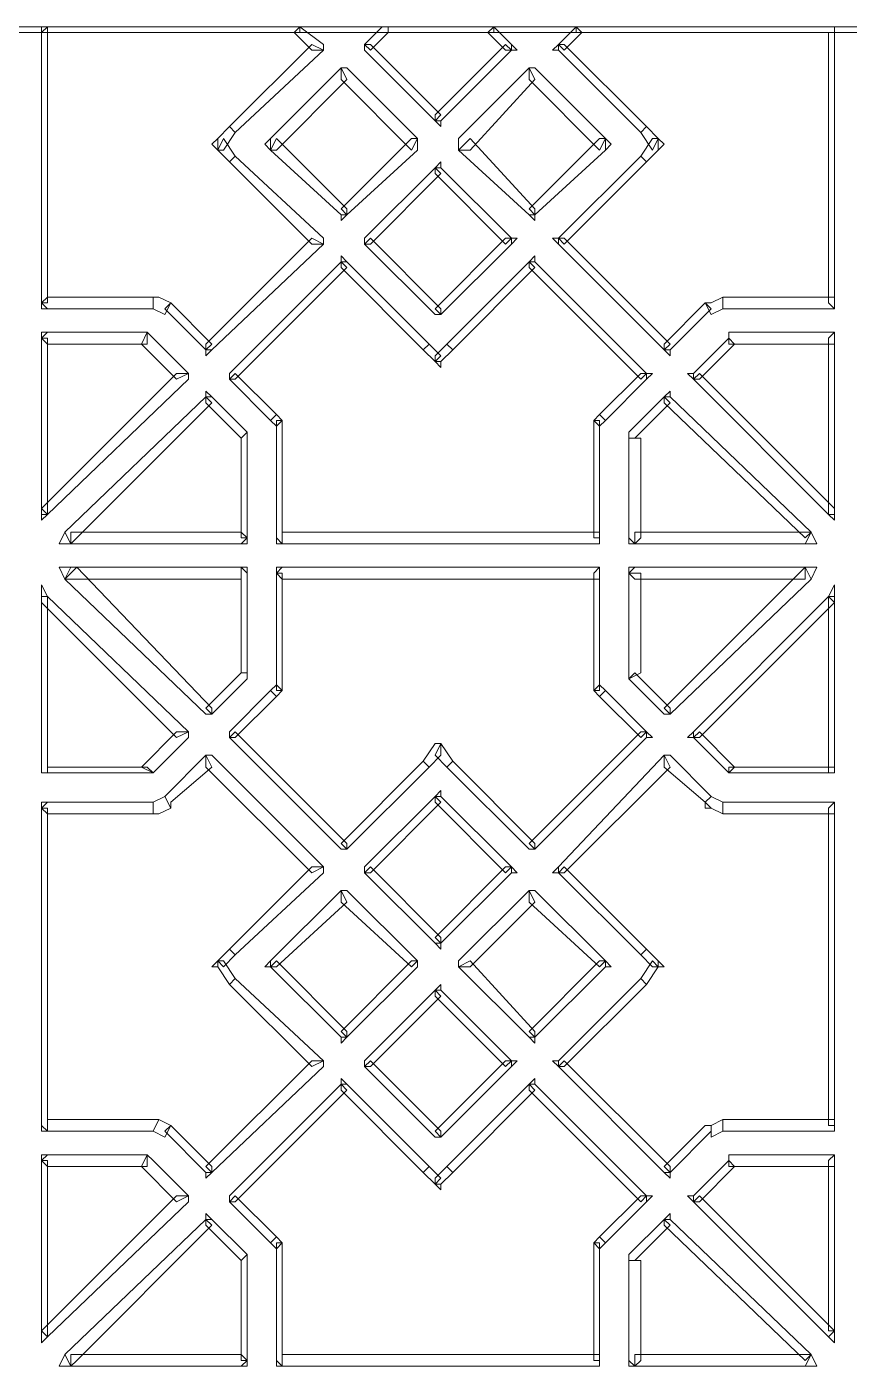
# Model space of a CAD drawing. Extents: x -66030 to 95157, y -13132 to 45879.
# Drawn here: x 77701 to 78248, y 40382 to 41272 of the extents above; entities that cross this region are included whole.
import ezdxf

# ---------------------------------------------------------------- set-up
doc = ezdxf.new("R2010")
doc.units = 0
doc.header["$LTSCALE"] = 100
doc.header["$MEASUREMENT"] = 0
doc.layers.get('0').update_dxf_attribs({"linetype": 'CONTINUOUS'})

msp = doc.modelspace()

# ---------------------------------------------------------------- linework, layer by layer
at = {"lineweight": 0}
for points in [[(77015.97, 41268.27), (77015.97, 41268.27), (81121.14, 41268.27), (81121.14, 41272.17), (77015.97, 41272.17), (77015.97, 41268.27), (77015.97, 41268.27), (77015.97, 41268.27), (77015.97, 41268.27)], [(81125.04, 41268.27), (81121.14, 41272.17), (77015.97, 41272.17), (77015.97, 41268.27), (81121.14, 41268.27), (81125.04, 41268.27), (81125.04, 41268.27), (81125.04, 41272.17), (81121.14, 41272.17)], [(77715.13, 41272.17), (77711.23, 41268.27), (77711.23, 41088.59), (77715.13, 41088.59), (77715.13, 41268.27), (77715.13, 41272.17), (77715.13, 41272.17), (77711.23, 41272.17), (77711.23, 41268.27)], [(77883.09, 41272.17), (77883.09, 41272.17), (77715.13, 41272.17), (77715.13, 41268.27), (77883.09, 41268.27), (77883.09, 41272.17), (77883.09, 41272.17), (77883.09, 41272.17), (77883.09, 41272.17)], [(77898.71, 41256.55), (77898.71, 41260.46), (77883.09, 41272.17), (77879.18, 41268.27), (77890.9, 41256.55), (77898.71, 41256.55), (77898.71, 41256.55), (77898.71, 41256.55), (77898.71, 41260.46)], [(77941.68, 41272.17), (77937.77, 41272.17), (77926.06, 41260.46), (77929.96, 41256.55), (77941.68, 41268.27), (77941.68, 41272.17), (77941.68, 41272.17), (77937.77, 41272.17), (77937.77, 41272.17)], [(78011.99, 41272.17), (78011.99, 41272.17), (77941.68, 41272.17), (77941.68, 41268.27), (78011.99, 41268.27), (78011.99, 41272.17), (78011.99, 41272.17), (78011.99, 41272.17), (78011.99, 41272.17)], [(78023.7, 41256.55), (78023.7, 41260.46), (78011.99, 41272.17), (78008.08, 41268.27), (78019.8, 41256.55), (78023.7, 41256.55), (78023.7, 41256.55), (78027.61, 41256.55), (78023.7, 41260.46)], [(78066.67, 41272.17), (78066.67, 41272.17), (78054.95, 41260.46), (78058.86, 41256.55), (78070.58, 41268.27), (78066.67, 41272.17), (78066.67, 41272.17), (78066.67, 41272.17), (78066.67, 41272.17)], [(78238.53, 41268.27), (78238.53, 41272.17), (78066.67, 41272.17), (78066.67, 41268.27), (78238.53, 41268.27), (78238.53, 41268.27), (78238.53, 41268.27), (78238.53, 41272.17), (78238.53, 41272.17)], [(77836.22, 41205.77), (77840.12, 41201.87), (77898.71, 41256.55), (77890.9, 41260.46), (77836.22, 41205.77), (77836.22, 41205.77), (77840.12, 41201.87), (77840.12, 41201.87), (77840.12, 41201.87)], [(77926.06, 41260.46), (77926.06, 41256.55), (77972.93, 41209.68), (77976.83, 41213.59), (77929.96, 41260.46), (77926.06, 41260.46), (77926.06, 41260.46), (77926.06, 41256.55), (77926.06, 41256.55)], [(77972.93, 41209.68), (77976.83, 41209.68), (78023.7, 41256.55), (78019.8, 41260.46), (77972.93, 41213.59), (77972.93, 41209.68), (77972.93, 41209.68), (77976.83, 41205.77), (77976.83, 41209.68)], [(78054.95, 41260.46), (78054.95, 41256.55), (78109.64, 41201.87), (78113.54, 41205.77), (78058.86, 41260.46), (78054.95, 41260.46), (78054.95, 41260.46), (78051.05, 41256.55), (78054.95, 41256.55)], [(78238.53, 41084.69), (78238.53, 41088.59), (78238.53, 41268.27), (78234.63, 41268.27), (78234.63, 41088.59), (78238.53, 41084.69), (78238.53, 41084.69), (78238.53, 41084.69), (78238.53, 41088.59)], [(77863.56, 41190.15), (77867.47, 41190.15), (77914.34, 41237.02), (77910.43, 41244.83), (77863.56, 41197.96), (77863.56, 41190.15), (77863.56, 41197.96), (77859.65, 41194.06), (77863.56, 41190.15)], [(77910.43, 41244.83), (77910.43, 41237.02), (77957.3, 41190.15), (77961.21, 41197.96), (77914.34, 41244.83), (77910.43, 41244.83), (77914.34, 41244.83), (77910.43, 41244.83), (77910.43, 41244.83)], [(77988.55, 41190.15), (77996.36, 41190.15), (78039.33, 41237.02), (78035.42, 41244.83), (77988.55, 41197.96), (77988.55, 41190.15), (77988.55, 41197.96), (77988.55, 41194.06), (77988.55, 41190.15)], [(78035.42, 41244.83), (78035.42, 41237.02), (78082.29, 41190.15), (78086.2, 41197.96), (78039.33, 41244.83), (78035.42, 41244.83), (78039.33, 41244.83), (78039.33, 41244.83), (78035.42, 41244.83)], [(77828.41, 41190.15), (77832.31, 41190.15), (77840.12, 41201.87), (77836.22, 41205.77), (77828.41, 41197.96), (77828.41, 41190.15), (77828.41, 41197.96), (77824.5, 41194.06), (77828.41, 41190.15)], [(77836.22, 41182.34), (77840.12, 41186.24), (77832.31, 41197.96), (77828.41, 41190.15), (77836.22, 41182.34), (77836.22, 41182.34), (77840.12, 41186.24), (77840.12, 41186.24), (77840.12, 41186.24)], [(77914.34, 41147.18), (77914.34, 41151.09), (77867.47, 41197.96), (77863.56, 41190.15), (77910.43, 41147.18), (77914.34, 41147.18), (77910.43, 41147.18), (77910.43, 41143.28), (77914.34, 41147.18)], [(77961.21, 41197.96), (77957.3, 41197.96), (77910.43, 41151.09), (77914.34, 41147.18), (77961.21, 41190.15), (77961.21, 41197.96), (77961.21, 41190.15), (77961.21, 41194.06), (77961.21, 41197.96)], [(78039.33, 41147.18), (78039.33, 41151.09), (77996.36, 41197.96), (77988.55, 41190.15), (78035.42, 41147.18), (78039.33, 41147.18), (78035.42, 41147.18), (78039.33, 41143.28), (78039.33, 41147.18)], [(78086.2, 41197.96), (78082.29, 41197.96), (78035.42, 41151.09), (78039.33, 41147.18), (78086.2, 41190.15), (78086.2, 41197.96), (78086.2, 41190.15), (78090.11, 41194.06), (78086.2, 41197.96)], [(78113.54, 41205.77), (78109.64, 41201.87), (78117.45, 41190.15), (78121.35, 41197.96), (78113.54, 41205.77), (78113.54, 41205.77), (78109.64, 41201.87), (78109.64, 41201.87), (78109.64, 41201.87)], [(78121.35, 41197.96), (78117.45, 41197.96), (78109.64, 41186.24), (78113.54, 41182.34), (78121.35, 41190.15), (78121.35, 41197.96), (78121.35, 41190.15), (78125.26, 41194.06), (78121.35, 41197.96)], [(77898.71, 41127.65), (77898.71, 41131.56), (77840.12, 41186.24), (77836.22, 41182.34), (77890.9, 41127.65), (77898.71, 41127.65), (77898.71, 41127.65), (77898.71, 41131.56), (77898.71, 41131.56)], [(77972.93, 41178.43), (77972.93, 41174.53), (78019.8, 41127.65), (78023.7, 41131.56), (77976.83, 41178.43), (77972.93, 41178.43), (77976.83, 41178.43), (77976.83, 41182.34), (77972.93, 41178.43)], [(78113.54, 41182.34), (78109.64, 41186.24), (78054.95, 41131.56), (78058.86, 41127.65), (78113.54, 41182.34), (78113.54, 41182.34), (78109.64, 41186.24), (78109.64, 41186.24), (78109.64, 41186.24)], [(77926.06, 41127.65), (77929.96, 41127.65), (77976.83, 41174.53), (77972.93, 41178.43), (77926.06, 41131.56), (77926.06, 41127.65), (77926.06, 41131.56), (77926.06, 41131.56), (77926.06, 41127.65)], [(77820.59, 41057.35), (77824.5, 41057.35), (77898.71, 41127.65), (77890.9, 41131.56), (77820.59, 41061.25), (77820.59, 41057.35), (77820.59, 41057.35), (77820.59, 41053.44), (77824.5, 41057.35)], [(77976.83, 41080.78), (77976.83, 41084.69), (77929.96, 41131.56), (77926.06, 41127.65), (77972.93, 41080.78), (77976.83, 41080.78), (77972.93, 41080.78), (77976.83, 41080.78), (77976.83, 41080.78)], [(78023.7, 41131.56), (78019.8, 41131.56), (77972.93, 41084.69), (77976.83, 41080.78), (78023.7, 41127.65), (78023.7, 41131.56), (78023.7, 41127.65), (78027.61, 41131.56), (78023.7, 41131.56)], [(78054.95, 41131.56), (78054.95, 41127.65), (78125.26, 41057.35), (78129.17, 41061.25), (78058.86, 41131.56), (78054.95, 41131.56), (78054.95, 41131.56), (78051.05, 41131.56), (78054.95, 41127.65)], [(77910.43, 41115.94), (77910.43, 41112.03), (77965.12, 41057.35), (77969.02, 41061.25), (77914.34, 41115.94), (77910.43, 41115.94), (77914.34, 41115.94), (77910.43, 41119.84), (77910.43, 41115.94)], [(78035.42, 41115.94), (78035.42, 41112.03), (78109.64, 41037.82), (78113.54, 41041.72), (78039.33, 41115.94), (78035.42, 41115.94), (78039.33, 41115.94), (78039.33, 41119.84), (78035.42, 41115.94)], [(77836.22, 41037.82), (77840.12, 41037.82), (77914.34, 41112.03), (77910.43, 41115.94), (77836.22, 41041.72), (77836.22, 41037.82), (77836.22, 41041.72), (77836.22, 41041.72), (77836.22, 41037.82)], [(77980.74, 41061.25), (77984.64, 41057.35), (78039.33, 41112.03), (78035.42, 41115.94), (77980.74, 41061.25), (77980.74, 41061.25), (77984.64, 41057.35), (77984.64, 41057.35), (77984.64, 41057.35)], [(77711.23, 41088.59), (77715.13, 41084.69), (77785.44, 41084.69), (77785.44, 41092.5), (77715.13, 41092.5), (77711.23, 41088.59), (77711.23, 41088.59), (77711.23, 41084.69), (77715.13, 41084.69)], [(77785.44, 41092.5), (77785.44, 41084.69), (77793.25, 41080.78), (77797.16, 41088.59), (77789.35, 41092.5), (77785.44, 41092.5), (77789.35, 41092.5), (77785.44, 41092.5), (77785.44, 41092.5)], [(78152.6, 41088.59), (78156.51, 41080.78), (78164.32, 41084.69), (78164.32, 41092.5), (78156.51, 41088.59), (78152.6, 41088.59), (78156.51, 41088.59), (78152.6, 41088.59), (78152.6, 41088.59)], [(78164.32, 41092.5), (78164.32, 41084.69), (78238.53, 41084.69), (78238.53, 41092.5), (78164.32, 41092.5), (78164.32, 41092.5), (78164.32, 41092.5), (78164.32, 41092.5), (78164.32, 41092.5)], [(77797.16, 41088.59), (77793.25, 41084.69), (77820.59, 41057.35), (77824.5, 41061.25), (77797.16, 41088.59), (77797.16, 41088.59), (77797.16, 41088.59), (77797.16, 41088.59), (77797.16, 41088.59)], [(78125.26, 41057.35), (78129.17, 41057.35), (78156.51, 41084.69), (78152.6, 41088.59), (78125.26, 41061.25), (78125.26, 41057.35), (78125.26, 41057.35), (78129.17, 41053.44), (78129.17, 41057.35)], [(77711.23, 41065.16), (77715.13, 41061.25), (77781.53, 41061.25), (77781.53, 41069.06), (77715.13, 41069.06), (77711.23, 41065.16), (77715.13, 41069.06), (77711.23, 41069.06), (77711.23, 41065.16)], [(77715.13, 40947.98), (77715.13, 40947.98), (77715.13, 41065.16), (77711.23, 41065.16), (77711.23, 40947.98), (77715.13, 40947.98), (77711.23, 40947.98), (77711.23, 40944.07), (77715.13, 40947.98)], [(77781.53, 41069.06), (77777.63, 41061.25), (77801.06, 41037.82), (77808.88, 41041.72), (77785.44, 41065.16), (77781.53, 41069.06), (77785.44, 41065.16), (77781.53, 41069.06), (77781.53, 41069.06)], [(78144.79, 41037.82), (78148.7, 41037.82), (78172.13, 41061.25), (78168.23, 41065.16), (78144.79, 41041.72), (78144.79, 41037.82), (78144.79, 41041.72), (78140.88, 41041.72), (78144.79, 41037.82)], [(78168.23, 41065.16), (78168.23, 41061.25), (78238.53, 41061.25), (78238.53, 41069.06), (78168.23, 41069.06), (78168.23, 41065.16), (78168.23, 41069.06), (78168.23, 41069.06), (78168.23, 41065.16)], [(78238.53, 41069.06), (78234.63, 41065.16), (78234.63, 40947.98), (78238.53, 40947.98), (78238.53, 41065.16), (78238.53, 41069.06), (78238.53, 41065.16), (78238.53, 41069.06), (78238.53, 41069.06)], [(77969.02, 41061.25), (77965.12, 41057.35), (77972.93, 41049.53), (77976.83, 41053.44), (77969.02, 41061.25), (77969.02, 41061.25), (77965.12, 41057.35), (77965.12, 41057.35), (77965.12, 41057.35)], [(77972.93, 41049.53), (77976.83, 41049.53), (77984.64, 41057.35), (77980.74, 41061.25), (77972.93, 41053.44), (77972.93, 41049.53), (77972.93, 41049.53), (77976.83, 41045.63), (77976.83, 41049.53)], [(77808.88, 41041.72), (77801.06, 41041.72), (77711.23, 40951.89), (77715.13, 40947.98), (77808.88, 41037.82), (77808.88, 41041.72), (77808.88, 41037.82), (77808.88, 41041.72), (77808.88, 41041.72)], [(77863.56, 41010.47), (77867.47, 41014.38), (77840.12, 41041.72), (77836.22, 41037.82), (77863.56, 41010.47), (77863.56, 41010.47), (77867.47, 41014.38), (77867.47, 41014.38), (77867.47, 41014.38)], [(78113.54, 41041.72), (78109.64, 41041.72), (78082.29, 41014.38), (78086.2, 41010.47), (78113.54, 41037.82), (78113.54, 41041.72), (78113.54, 41037.82), (78117.45, 41041.72), (78113.54, 41041.72)], [(78238.53, 40947.98), (78238.53, 40951.89), (78148.7, 41041.72), (78144.79, 41037.82), (78234.63, 40947.98), (78238.53, 40947.98), (78234.63, 40947.98), (78238.53, 40944.07), (78238.53, 40947.98)], [(77820.59, 41026.1), (77820.59, 41022.19), (77844.03, 40998.76), (77847.94, 41002.66), (77824.5, 41026.1), (77820.59, 41026.1), (77824.5, 41026.1), (77820.59, 41030), (77820.59, 41026.1)], [(78125.26, 41026.1), (78125.26, 41022.19), (78219, 40932.36), (78222.91, 40936.26), (78129.17, 41026.1), (78125.26, 41026.1), (78129.17, 41026.1), (78129.17, 41030), (78125.26, 41026.1)], [(77730.76, 40928.45), (77734.66, 40932.36), (77824.5, 41022.19), (77820.59, 41026.1), (77726.85, 40936.26), (77730.76, 40928.45), (77726.85, 40936.26), (77722.95, 40928.45), (77730.76, 40928.45)], [(78101.82, 40998.76), (78105.73, 40998.76), (78129.17, 41022.19), (78125.26, 41026.1), (78101.82, 41002.66), (78101.82, 40998.76), (78101.82, 41002.66), (78101.82, 41002.66), (78101.82, 40998.76)], [(77871.37, 41010.47), (77871.37, 41010.47), (77867.47, 41014.38), (77863.56, 41010.47), (77867.47, 41006.57), (77871.37, 41010.47), (77871.37, 41010.47), (77871.37, 41010.47), (77871.37, 41010.47)], [(77871.37, 40928.45), (77871.37, 40932.36), (77871.37, 41010.47), (77867.47, 41010.47), (77867.47, 40932.36), (77871.37, 40928.45), (77867.47, 40932.36), (77867.47, 40928.45), (77871.37, 40928.45)], [(78086.2, 41010.47), (78082.29, 41014.38), (78078.39, 41010.47), (78082.29, 41006.57), (78086.2, 41010.47), (78086.2, 41010.47), (78082.29, 41014.38), (78082.29, 41014.38), (78082.29, 41014.38)], [(78078.39, 41010.47), (78078.39, 41010.47), (78078.39, 40932.36), (78082.29, 40932.36), (78082.29, 41010.47), (78078.39, 41010.47), (78078.39, 41010.47), (78078.39, 41010.47), (78078.39, 41010.47)], [(77847.94, 41002.66), (77844.03, 40998.76), (77844.03, 40932.36), (77847.94, 40932.36), (77847.94, 40998.76), (77847.94, 41002.66), (77847.94, 40998.76), (77847.94, 41002.66), (77847.94, 41002.66)], [(78105.73, 40928.45), (78109.64, 40932.36), (78109.64, 40998.76), (78101.82, 40998.76), (78101.82, 40932.36), (78105.73, 40928.45), (78101.82, 40932.36), (78101.82, 40928.45), (78105.73, 40928.45)], [(77847.94, 40932.36), (77844.03, 40936.26), (77730.76, 40936.26), (77730.76, 40928.45), (77844.03, 40928.45), (77847.94, 40932.36), (77844.03, 40928.45), (77847.94, 40928.45), (77847.94, 40932.36)], [(78082.29, 40932.36), (78082.29, 40936.26), (77871.37, 40936.26), (77871.37, 40928.45), (78082.29, 40928.45), (78082.29, 40932.36), (78082.29, 40928.45), (78082.29, 40928.45), (78082.29, 40932.36)], [(78222.91, 40936.26), (78219, 40936.26), (78105.73, 40936.26), (78105.73, 40928.45), (78219, 40928.45), (78222.91, 40936.26), (78219, 40928.45), (78226.81, 40928.45), (78222.91, 40936.26)], [(77726.85, 40905.01), (77730.76, 40905.01), (77844.03, 40905.01), (77844.03, 40912.83), (77730.76, 40912.83), (77726.85, 40905.01), (77730.76, 40912.83), (77722.95, 40912.83), (77726.85, 40905.01)], [(77824.5, 40815.18), (77824.5, 40819.08), (77734.66, 40912.83), (77726.85, 40905.01), (77820.59, 40815.18), (77824.5, 40815.18), (77820.59, 40815.18), (77820.59, 40815.18), (77824.5, 40815.18)], [(77844.03, 40912.83), (77844.03, 40908.92), (77844.03, 40842.52), (77847.94, 40842.52), (77847.94, 40908.92), (77844.03, 40912.83), (77847.94, 40908.92), (77847.94, 40912.83), (77844.03, 40912.83)], [(77867.47, 40908.92), (77871.37, 40905.01), (78082.29, 40905.01), (78082.29, 40912.83), (77871.37, 40912.83), (77867.47, 40908.92), (77871.37, 40912.83), (77867.47, 40912.83), (77867.47, 40908.92)], [(78082.29, 40912.83), (78078.39, 40908.92), (78078.39, 40830.8), (78082.29, 40830.8), (78082.29, 40908.92), (78082.29, 40912.83), (78082.29, 40908.92), (78082.29, 40912.83), (78082.29, 40912.83)], [(78101.82, 40908.92), (78105.73, 40905.01), (78219, 40905.01), (78219, 40912.83), (78105.73, 40912.83), (78101.82, 40908.92), (78105.73, 40912.83), (78101.82, 40912.83), (78101.82, 40908.92)], [(78219, 40912.83), (78219, 40912.83), (78125.26, 40819.08), (78129.17, 40815.18), (78222.91, 40905.01), (78219, 40912.83), (78222.91, 40905.01), (78226.81, 40912.83), (78219, 40912.83)], [(77871.37, 40830.8), (77871.37, 40830.8), (77871.37, 40908.92), (77867.47, 40908.92), (77867.47, 40830.8), (77871.37, 40830.8), (77871.37, 40830.8), (77871.37, 40830.8), (77871.37, 40830.8)], [(78101.82, 40838.61), (78109.64, 40842.52), (78109.64, 40908.92), (78101.82, 40908.92), (78101.82, 40842.52), (78101.82, 40838.61), (78101.82, 40842.52), (78101.82, 40838.61), (78101.82, 40838.61)], [(77711.23, 40893.3), (77711.23, 40889.39), (77801.06, 40799.55), (77808.88, 40803.46), (77715.13, 40893.3), (77711.23, 40893.3), (77715.13, 40893.3), (77711.23, 40901.11), (77711.23, 40893.3)], [(78234.63, 40893.3), (78234.63, 40893.3), (78234.63, 40776.12), (78238.53, 40776.12), (78238.53, 40893.3), (78234.63, 40893.3), (78238.53, 40893.3), (78238.53, 40901.11), (78234.63, 40893.3)], [(77715.13, 40776.12), (77715.13, 40776.12), (77715.13, 40893.3), (77711.23, 40893.3), (77711.23, 40776.12), (77715.13, 40776.12), (77711.23, 40776.12), (77711.23, 40776.12), (77715.13, 40776.12)], [(78144.79, 40799.55), (78148.7, 40799.55), (78238.53, 40889.39), (78234.63, 40893.3), (78144.79, 40803.46), (78144.79, 40799.55), (78144.79, 40803.46), (78140.88, 40799.55), (78144.79, 40799.55)], [(77847.94, 40842.52), (77844.03, 40842.52), (77820.59, 40819.08), (77824.5, 40815.18), (77847.94, 40838.61), (77847.94, 40842.52), (77847.94, 40838.61), (77847.94, 40838.61), (77847.94, 40842.52)], [(78129.17, 40815.18), (78129.17, 40819.08), (78105.73, 40842.52), (78101.82, 40838.61), (78125.26, 40815.18), (78129.17, 40815.18), (78125.26, 40815.18), (78129.17, 40815.18), (78129.17, 40815.18)], [(77863.56, 40830.8), (77867.47, 40826.89), (77871.37, 40830.8), (77867.47, 40834.71), (77863.56, 40830.8), (77863.56, 40830.8), (77867.47, 40826.89), (77867.47, 40826.89), (77867.47, 40826.89)], [(78078.39, 40830.8), (78078.39, 40830.8), (78082.29, 40826.89), (78086.2, 40830.8), (78082.29, 40834.71), (78078.39, 40830.8), (78078.39, 40830.8), (78078.39, 40830.8), (78078.39, 40830.8)], [(77836.22, 40799.55), (77840.12, 40799.55), (77867.47, 40826.89), (77863.56, 40830.8), (77836.22, 40803.46), (77836.22, 40799.55), (77836.22, 40803.46), (77836.22, 40799.55), (77836.22, 40799.55)], [(78086.2, 40830.8), (78082.29, 40826.89), (78109.64, 40799.55), (78113.54, 40803.46), (78086.2, 40830.8), (78086.2, 40830.8), (78082.29, 40826.89), (78082.29, 40826.89), (78082.29, 40826.89)], [(77808.88, 40803.46), (77801.06, 40803.46), (77777.63, 40780.02), (77785.44, 40776.12), (77808.88, 40799.55), (77808.88, 40803.46), (77808.88, 40799.55), (77808.88, 40799.55), (77808.88, 40803.46)], [(77914.34, 40725.34), (77914.34, 40729.25), (77840.12, 40803.46), (77836.22, 40799.55), (77910.43, 40725.34), (77914.34, 40725.34), (77910.43, 40725.34), (77910.43, 40725.34), (77914.34, 40725.34)], [(78113.54, 40803.46), (78109.64, 40803.46), (78035.42, 40729.25), (78039.33, 40725.34), (78113.54, 40799.55), (78113.54, 40803.46), (78113.54, 40799.55), (78117.45, 40799.55), (78113.54, 40803.46)], [(78168.23, 40776.12), (78172.13, 40780.02), (78148.7, 40803.46), (78144.79, 40799.55), (78168.23, 40776.12), (78168.23, 40776.12), (78168.23, 40776.12), (78168.23, 40776.12), (78168.23, 40776.12)], [(77797.16, 40752.68), (77797.16, 40756.59), (77824.5, 40780.02), (77820.59, 40787.83), (77793.25, 40760.49), (77797.16, 40752.68), (77797.16, 40752.68), (77797.16, 40752.68), (77797.16, 40756.59)], [(77820.59, 40787.83), (77820.59, 40780.02), (77890.9, 40709.72), (77898.71, 40713.62), (77824.5, 40787.83), (77820.59, 40787.83), (77824.5, 40787.83), (77820.59, 40787.83), (77820.59, 40787.83)], [(77976.83, 40795.65), (77972.93, 40795.65), (77965.12, 40783.93), (77969.02, 40780.02), (77976.83, 40787.83), (77976.83, 40795.65), (77976.83, 40795.65), (77976.83, 40795.65), (77972.93, 40795.65)], [(77980.74, 40780.02), (77984.64, 40783.93), (77976.83, 40795.65), (77972.93, 40787.83), (77980.74, 40780.02), (77980.74, 40780.02), (77984.64, 40783.93), (77984.64, 40783.93), (77984.64, 40783.93)], [(78054.95, 40709.72), (78058.86, 40709.72), (78129.17, 40780.02), (78125.26, 40787.83), (78054.95, 40713.62), (78054.95, 40709.72), (78054.95, 40713.62), (78051.05, 40709.72), (78054.95, 40709.72)], [(78125.26, 40787.83), (78125.26, 40780.02), (78152.6, 40756.59), (78156.51, 40760.49), (78129.17, 40787.83), (78125.26, 40787.83), (78129.17, 40787.83), (78129.17, 40787.83), (78125.26, 40787.83)], [(77785.44, 40776.12), (77781.53, 40780.02), (77715.13, 40780.02), (77715.13, 40776.12), (77781.53, 40776.12), (77785.44, 40776.12), (77781.53, 40776.12), (77781.53, 40776.12), (77785.44, 40776.12)], [(77969.02, 40780.02), (77965.12, 40783.93), (77910.43, 40729.25), (77914.34, 40725.34), (77969.02, 40780.02), (77969.02, 40780.02), (77965.12, 40783.93), (77965.12, 40783.93), (77965.12, 40783.93)], [(78039.33, 40725.34), (78039.33, 40729.25), (77984.64, 40783.93), (77980.74, 40780.02), (78035.42, 40725.34), (78039.33, 40725.34), (78035.42, 40725.34), (78039.33, 40725.34), (78039.33, 40725.34)], [(78238.53, 40776.12), (78238.53, 40780.02), (78168.23, 40780.02), (78168.23, 40776.12), (78238.53, 40776.12), (78238.53, 40776.12), (78238.53, 40776.12), (78238.53, 40776.12), (78238.53, 40776.12)], [(77972.93, 40760.49), (77972.93, 40756.59), (78019.8, 40709.72), (78023.7, 40713.62), (77976.83, 40760.49), (77972.93, 40760.49), (77976.83, 40760.49), (77976.83, 40764.4), (77972.93, 40760.49)], [(77711.23, 40752.68), (77715.13, 40748.78), (77785.44, 40748.78), (77785.44, 40756.59), (77715.13, 40756.59), (77711.23, 40752.68), (77715.13, 40756.59), (77711.23, 40756.59), (77711.23, 40752.68)], [(77715.13, 40537.85), (77715.13, 40541.76), (77715.13, 40752.68), (77711.23, 40752.68), (77711.23, 40541.76), (77715.13, 40537.85), (77711.23, 40541.76), (77711.23, 40537.85), (77715.13, 40537.85)], [(77785.44, 40748.78), (77789.35, 40748.78), (77797.16, 40752.68), (77793.25, 40760.49), (77785.44, 40756.59), (77785.44, 40748.78), (77785.44, 40748.78), (77785.44, 40748.78), (77789.35, 40748.78)], [(77926.06, 40709.72), (77929.96, 40709.72), (77976.83, 40756.59), (77972.93, 40760.49), (77926.06, 40713.62), (77926.06, 40709.72), (77926.06, 40713.62), (77926.06, 40709.72), (77926.06, 40709.72)], [(78152.6, 40756.59), (78156.51, 40752.68), (78164.32, 40748.78), (78164.32, 40756.59), (78156.51, 40760.49), (78152.6, 40756.59), (78152.6, 40756.59), (78152.6, 40752.68), (78156.51, 40752.68)], [(78164.32, 40748.78), (78164.32, 40748.78), (78238.53, 40748.78), (78238.53, 40756.59), (78164.32, 40756.59), (78164.32, 40748.78), (78164.32, 40748.78), (78164.32, 40748.78), (78164.32, 40748.78)], [(78238.53, 40756.59), (78234.63, 40752.68), (78234.63, 40541.76), (78238.53, 40541.76), (78238.53, 40752.68), (78238.53, 40756.59), (78238.53, 40752.68), (78238.53, 40756.59), (78238.53, 40756.59)], [(77898.71, 40713.62), (77890.9, 40713.62), (77836.22, 40658.94), (77840.12, 40655.03), (77898.71, 40709.72), (77898.71, 40713.62), (77898.71, 40709.72), (77898.71, 40709.72), (77898.71, 40713.62)], [(77976.83, 40662.84), (77976.83, 40666.75), (77929.96, 40713.62), (77926.06, 40709.72), (77972.93, 40662.84), (77976.83, 40662.84), (77972.93, 40662.84), (77976.83, 40658.94), (77976.83, 40662.84)], [(78023.7, 40713.62), (78019.8, 40713.62), (77972.93, 40666.75), (77976.83, 40662.84), (78023.7, 40709.72), (78023.7, 40713.62), (78023.7, 40709.72), (78027.61, 40709.72), (78023.7, 40713.62)], [(78109.64, 40655.03), (78113.54, 40658.94), (78058.86, 40713.62), (78054.95, 40709.72), (78109.64, 40655.03), (78109.64, 40655.03), (78113.54, 40658.94), (78113.54, 40658.94), (78113.54, 40658.94)], [(77863.56, 40647.22), (77867.47, 40647.22), (77914.34, 40690.19), (77910.43, 40698), (77863.56, 40651.13), (77863.56, 40647.22), (77863.56, 40651.13), (77859.65, 40647.22), (77863.56, 40647.22)], [(77910.43, 40698), (77910.43, 40690.19), (77957.3, 40647.22), (77961.21, 40651.13), (77914.34, 40698), (77910.43, 40698), (77914.34, 40698), (77910.43, 40698), (77910.43, 40698)], [(77988.55, 40647.22), (77996.36, 40647.22), (78039.33, 40690.19), (78035.42, 40698), (77988.55, 40651.13), (77988.55, 40647.22), (77988.55, 40651.13), (77988.55, 40647.22), (77988.55, 40647.22)], [(78035.42, 40698), (78035.42, 40690.19), (78082.29, 40647.22), (78086.2, 40651.13), (78039.33, 40698), (78035.42, 40698), (78039.33, 40698), (78039.33, 40698), (78035.42, 40698)], [(77840.12, 40655.03), (77836.22, 40658.94), (77828.41, 40651.13), (77832.31, 40647.22), (77840.12, 40655.03), (77840.12, 40655.03), (77836.22, 40658.94), (77836.22, 40658.94), (77836.22, 40658.94)], [(78121.35, 40647.22), (78121.35, 40651.13), (78113.54, 40658.94), (78109.64, 40655.03), (78117.45, 40647.22), (78121.35, 40647.22), (78121.35, 40647.22), (78125.26, 40647.22), (78121.35, 40651.13)], [(77828.41, 40651.13), (77828.41, 40647.22), (77836.22, 40635.5), (77840.12, 40639.41), (77832.31, 40651.13), (77828.41, 40651.13), (77828.41, 40651.13), (77824.5, 40647.22), (77828.41, 40647.22)], [(77914.34, 40600.35), (77914.34, 40604.25), (77867.47, 40651.13), (77863.56, 40647.22), (77910.43, 40600.35), (77914.34, 40600.35), (77910.43, 40600.35), (77910.43, 40596.44), (77914.34, 40600.35)], [(77961.21, 40651.13), (77957.3, 40651.13), (77910.43, 40604.25), (77914.34, 40600.35), (77961.21, 40647.22), (77961.21, 40651.13), (77961.21, 40647.22), (77961.21, 40647.22), (77961.21, 40651.13)], [(78039.33, 40600.35), (78039.33, 40604.25), (77996.36, 40651.13), (77988.55, 40647.22), (78035.42, 40600.35), (78039.33, 40600.35), (78035.42, 40600.35), (78039.33, 40596.44), (78039.33, 40600.35)], [(78086.2, 40651.13), (78082.29, 40651.13), (78035.42, 40604.25), (78039.33, 40600.35), (78086.2, 40647.22), (78086.2, 40651.13), (78086.2, 40647.22), (78090.11, 40647.22), (78086.2, 40651.13)], [(78109.64, 40639.41), (78113.54, 40635.5), (78121.35, 40647.22), (78117.45, 40651.13), (78109.64, 40639.41), (78109.64, 40639.41), (78113.54, 40635.5), (78113.54, 40635.5), (78113.54, 40635.5)], [(77840.12, 40639.41), (77836.22, 40635.5), (77890.9, 40580.82), (77898.71, 40584.72), (77840.12, 40639.41), (77840.12, 40639.41), (77836.22, 40635.5), (77836.22, 40635.5), (77836.22, 40635.5)], [(78054.95, 40580.82), (78058.86, 40580.82), (78113.54, 40635.5), (78109.64, 40639.41), (78054.95, 40584.72), (78054.95, 40580.82), (78054.95, 40584.72), (78051.05, 40584.72), (78054.95, 40580.82)], [(77926.06, 40580.82), (77929.96, 40580.82), (77976.83, 40627.69), (77972.93, 40631.6), (77926.06, 40584.72), (77926.06, 40580.82), (77926.06, 40584.72), (77926.06, 40584.72), (77926.06, 40580.82)], [(77972.93, 40631.6), (77972.93, 40627.69), (78019.8, 40580.82), (78023.7, 40584.72), (77976.83, 40631.6), (77972.93, 40631.6), (77976.83, 40631.6), (77976.83, 40635.5), (77972.93, 40631.6)], [(77898.71, 40584.72), (77890.9, 40584.72), (77820.59, 40514.42), (77824.5, 40510.51), (77898.71, 40580.82), (77898.71, 40584.72), (77898.71, 40580.82), (77898.71, 40584.72), (77898.71, 40584.72)], [(77976.83, 40533.95), (77976.83, 40537.85), (77929.96, 40584.72), (77926.06, 40580.82), (77972.93, 40533.95), (77976.83, 40533.95), (77972.93, 40533.95), (77976.83, 40533.95), (77976.83, 40533.95)], [(78023.7, 40584.72), (78019.8, 40584.72), (77972.93, 40537.85), (77976.83, 40533.95), (78023.7, 40580.82), (78023.7, 40584.72), (78023.7, 40580.82), (78027.61, 40584.72), (78023.7, 40584.72)], [(78129.17, 40510.51), (78129.17, 40514.42), (78058.86, 40584.72), (78054.95, 40580.82), (78125.26, 40510.51), (78129.17, 40510.51), (78125.26, 40510.51), (78129.17, 40506.61), (78129.17, 40510.51)], [(77836.22, 40490.98), (77840.12, 40490.98), (77914.34, 40565.19), (77910.43, 40569.1), (77836.22, 40494.89), (77836.22, 40490.98), (77836.22, 40494.89), (77836.22, 40494.89), (77836.22, 40490.98)], [(77910.43, 40569.1), (77910.43, 40565.19), (77965.12, 40510.51), (77969.02, 40514.42), (77914.34, 40569.1), (77910.43, 40569.1), (77914.34, 40569.1), (77910.43, 40573.01), (77910.43, 40569.1)], [(77980.74, 40514.42), (77984.64, 40510.51), (78039.33, 40565.19), (78035.42, 40569.1), (77980.74, 40514.42), (77980.74, 40514.42), (77984.64, 40510.51), (77984.64, 40510.51), (77984.64, 40510.51)], [(78035.42, 40569.1), (78035.42, 40565.19), (78109.64, 40490.98), (78113.54, 40494.89), (78039.33, 40569.1), (78035.42, 40569.1), (78039.33, 40569.1), (78039.33, 40573.01), (78035.42, 40569.1)], [(77789.35, 40545.66), (77785.44, 40545.66), (77715.13, 40545.66), (77715.13, 40537.85), (77785.44, 40537.85), (77789.35, 40545.66), (77789.35, 40545.66), (77785.44, 40545.66), (77785.44, 40545.66)], [(77797.16, 40541.76), (77797.16, 40541.76), (77789.35, 40545.66), (77785.44, 40537.85), (77793.25, 40533.95), (77797.16, 40541.76), (77797.16, 40541.76), (77797.16, 40541.76), (77797.16, 40541.76)], [(77824.5, 40510.51), (77824.5, 40514.42), (77797.16, 40541.76), (77793.25, 40537.85), (77820.59, 40510.51), (77824.5, 40510.51), (77820.59, 40510.51), (77820.59, 40506.61), (77824.5, 40510.51)], [(78156.51, 40541.76), (78152.6, 40541.76), (78125.26, 40514.42), (78129.17, 40510.51), (78156.51, 40537.85), (78156.51, 40541.76), (78156.51, 40541.76), (78152.6, 40541.76), (78152.6, 40541.76)], [(78164.32, 40545.66), (78164.32, 40545.66), (78156.51, 40541.76), (78156.51, 40533.95), (78164.32, 40537.85), (78164.32, 40545.66), (78164.32, 40545.66), (78164.32, 40545.66), (78164.32, 40545.66)], [(78238.53, 40541.76), (78238.53, 40545.66), (78164.32, 40545.66), (78164.32, 40537.85), (78238.53, 40537.85), (78238.53, 40541.76), (78238.53, 40537.85), (78238.53, 40537.85), (78238.53, 40541.76)], [(77711.23, 40518.32), (77715.13, 40514.42), (77781.53, 40514.42), (77781.53, 40522.23), (77715.13, 40522.23), (77711.23, 40518.32), (77715.13, 40522.23), (77711.23, 40522.23), (77711.23, 40518.32)], [(77781.53, 40522.23), (77777.63, 40514.42), (77801.06, 40490.98), (77808.88, 40494.89), (77785.44, 40518.32), (77781.53, 40522.23), (77785.44, 40518.32), (77781.53, 40522.23), (77781.53, 40522.23)], [(78168.23, 40518.32), (78168.23, 40514.42), (78238.53, 40514.42), (78238.53, 40522.23), (78168.23, 40522.23), (78168.23, 40518.32), (78168.23, 40522.23), (78168.23, 40522.23), (78168.23, 40518.32)], [(78238.53, 40522.23), (78234.63, 40518.32), (78234.63, 40405.05), (78238.53, 40405.05), (78238.53, 40518.32), (78238.53, 40522.23), (78238.53, 40518.32), (78238.53, 40522.23), (78238.53, 40522.23)], [(77715.13, 40401.14), (77715.13, 40405.05), (77715.13, 40518.32), (77711.23, 40518.32), (77711.23, 40405.05), (77715.13, 40401.14), (77711.23, 40405.05), (77711.23, 40397.24), (77715.13, 40401.14)], [(77969.02, 40514.42), (77965.12, 40510.51), (77972.93, 40502.7), (77976.83, 40506.61), (77969.02, 40514.42), (77969.02, 40514.42), (77965.12, 40510.51), (77965.12, 40510.51), (77965.12, 40510.51)], [(77972.93, 40502.7), (77976.83, 40502.7), (77984.64, 40510.51), (77980.74, 40514.42), (77972.93, 40506.61), (77972.93, 40502.7), (77972.93, 40502.7), (77976.83, 40498.79), (77976.83, 40502.7)], [(78144.79, 40490.98), (78148.7, 40490.98), (78172.13, 40514.42), (78168.23, 40518.32), (78144.79, 40494.89), (78144.79, 40490.98), (78144.79, 40494.89), (78140.88, 40494.89), (78144.79, 40490.98)], [(77808.88, 40494.89), (77801.06, 40494.89), (77711.23, 40405.05), (77715.13, 40401.14), (77808.88, 40490.98), (77808.88, 40494.89), (77808.88, 40490.98), (77808.88, 40494.89), (77808.88, 40494.89)], [(77863.56, 40463.64), (77867.47, 40467.55), (77840.12, 40494.89), (77836.22, 40490.98), (77863.56, 40463.64), (77863.56, 40463.64), (77867.47, 40467.55), (77867.47, 40467.55), (77867.47, 40467.55)], [(78113.54, 40494.89), (78109.64, 40494.89), (78082.29, 40467.55), (78086.2, 40463.64), (78113.54, 40490.98), (78113.54, 40494.89), (78113.54, 40490.98), (78117.45, 40494.89), (78113.54, 40494.89)], [(78238.53, 40405.05), (78238.53, 40405.05), (78148.7, 40494.89), (78144.79, 40490.98), (78234.63, 40401.14), (78238.53, 40405.05), (78234.63, 40401.14), (78238.53, 40397.24), (78238.53, 40405.05)], [(77730.76, 40381.61), (77734.66, 40385.52), (77824.5, 40475.36), (77820.59, 40479.26), (77726.85, 40389.43), (77730.76, 40381.61), (77726.85, 40389.43), (77722.95, 40381.61), (77730.76, 40381.61)], [(77820.59, 40479.26), (77820.59, 40475.36), (77844.03, 40451.92), (77847.94, 40455.83), (77824.5, 40479.26), (77820.59, 40479.26), (77824.5, 40479.26), (77820.59, 40483.17), (77820.59, 40479.26)], [(78101.82, 40451.92), (78105.73, 40451.92), (78129.17, 40475.36), (78125.26, 40479.26), (78101.82, 40455.83), (78101.82, 40451.92), (78101.82, 40455.83), (78101.82, 40455.83), (78101.82, 40451.92)], [(78125.26, 40479.26), (78125.26, 40475.36), (78219, 40385.52), (78222.91, 40389.43), (78129.17, 40479.26), (78125.26, 40479.26), (78129.17, 40479.26), (78129.17, 40483.17), (78125.26, 40479.26)], [(77871.37, 40463.64), (77871.37, 40463.64), (77867.47, 40467.55), (77863.56, 40463.64), (77867.47, 40459.73), (77871.37, 40463.64), (77871.37, 40463.64), (77871.37, 40463.64), (77871.37, 40463.64)], [(78086.2, 40463.64), (78082.29, 40467.55), (78078.39, 40463.64), (78082.29, 40459.73), (78086.2, 40463.64), (78086.2, 40463.64), (78082.29, 40467.55), (78082.29, 40467.55), (78082.29, 40467.55)], [(77871.37, 40381.61), (77871.37, 40385.52), (77871.37, 40463.64), (77867.47, 40463.64), (77867.47, 40385.52), (77871.37, 40381.61), (77867.47, 40385.52), (77867.47, 40381.61), (77871.37, 40381.61)], [(78078.39, 40463.64), (78078.39, 40463.64), (78078.39, 40385.52), (78082.29, 40385.52), (78082.29, 40463.64), (78078.39, 40463.64), (78078.39, 40463.64), (78078.39, 40463.64), (78078.39, 40463.64)], [(77847.94, 40455.83), (77844.03, 40451.92), (77844.03, 40385.52), (77847.94, 40385.52), (77847.94, 40451.92), (77847.94, 40455.83), (77847.94, 40451.92), (77847.94, 40455.83), (77847.94, 40455.83)], [(78105.73, 40381.61), (78109.64, 40385.52), (78109.64, 40451.92), (78101.82, 40451.92), (78101.82, 40385.52), (78105.73, 40381.61), (78101.82, 40385.52), (78101.82, 40381.61), (78105.73, 40381.61)], [(77847.94, 40385.52), (77844.03, 40389.43), (77730.76, 40389.43), (77730.76, 40381.61), (77844.03, 40381.61), (77847.94, 40385.52), (77844.03, 40381.61), (77847.94, 40381.61), (77847.94, 40385.52)], [(78082.29, 40385.52), (78082.29, 40389.43), (77871.37, 40389.43), (77871.37, 40381.61), (78082.29, 40381.61), (78082.29, 40385.52), (78082.29, 40381.61), (78082.29, 40381.61), (78082.29, 40385.52)], [(78222.91, 40389.43), (78219, 40389.43), (78105.73, 40389.43), (78105.73, 40381.61), (78219, 40381.61), (78222.91, 40389.43), (78219, 40381.61), (78226.81, 40381.61), (78222.91, 40389.43)]]:
    msp.add_lwpolyline(points, close=True, dxfattribs=at)

doc.saveas('drawing.dxf')
